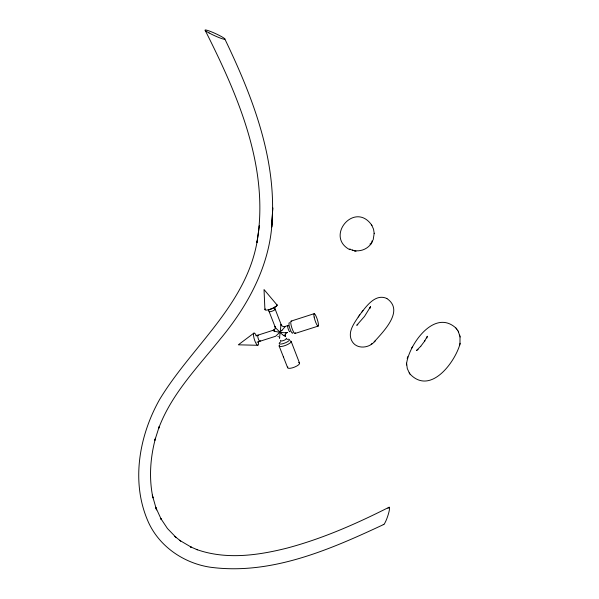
<?xml version="1.0" encoding="UTF-8"?>
<svg xmlns="http://www.w3.org/2000/svg" width="599" height="599" viewBox="0 0 599 599"><rect width="100%" height="100%" fill="white"/><g stroke="black" fill="none" stroke-linecap="round" stroke-linejoin="round"><path stroke-width="0.9" d="M281.156 325.489L281.163 324.868M406.579 363.571C409.177 344.358 434.395 308.44 455.876 328.012M259.24 226.856L259.434 225.441L256.941 242.483C269.775 168.079 237.915 95.383 205.187 30.377M459.972 343.863L460.025 336.563M426.87 338.031L427.319 336.256L424.601 341.183L424.841 340.838L420.513 346.581M370.04 308.141L370.489 306.636L370.062 307.886M410.068 374.105C430.254 395.228 454.386 363.069 459.83 344.59M459.718 345.151L460.092 343.264M279.755 337.514L279.628 338.046M257.203 241C246.204 305.22 191.538 346.492 159.536 399.615C138.736 436.559 130.612 483.722 148.889 523.249C160.158 547.059 184.14 563.157 209.905 567.163C270.905 575.504 329.847 549.642 383.869 524.424M280.983 324.8L279.516 338.173M407.193 358.457L407.357 357.895M407.545 357.214L407.694 356.682M373.14 240.042L374.195 233.243M372.144 241.112L370.661 244.377L369.92 244.025M370.399 306.905L364.499 316.422L356.727 325.302L357.828 324.583M411.535 348.341L412.322 347.016M285.072 326.755L282.039 330.229M358.374 316.819C353.957 323.557 347.645 331.868 351.523 340.269C355.791 349.651 368.917 348.625 374.719 341.385M359.767 314.857L361.901 311.997M358.232 317.013L358.846 316.145M358.734 316.294L359.325 315.471M359.25 315.576L359.812 314.789M361.818 312.109L362.447 311.3M362.837 310.806C368.407 303.663 376.704 293.795 386.887 298.512M362.328 311.458L362.987 310.611M420.768 346.282L416.492 350.49L418.139 349.502M282.009 330.259L275.607 336.264L257.001 342.209M374.218 341.857C383.465 331.397 404.812 310.484 386.699 298.407M374.847 341.265L375.318 340.824M253.894 333.111L238.335 344.814L257.697 345.286M371.178 344.32L371.605 343.998M372.001 343.714L372.398 343.407M371.485 224.775C354.316 201.009 324.823 236.553 349.749 249.671M388.758 507.39C356.188 523.848 322.554 538.636 287.213 548.055C257.69 555.528 225.621 559.953 196.27 549.373L197.341 549.755L190.377 546.797L191.47 547.299L179.633 540.313L180.741 541.062L174.878 536.464L175.971 537.333L167.465 528.528L160.719 518.39L161.363 519.655L155.74 507.301L156.549 509.944L152.311 495.118L152.955 497.896C148.777 478.182 150.282 457.629 155.478 438.258L154.879 440.235L159.229 426.585L158.593 428.547C171.284 394.292 197.243 367.696 219.713 339.715C246.503 307.579 267.963 269.288 271.729 226.931L271.841 225.553C277.285 160.045 252.613 96.776 224.745 38.808M291.174 321.079L314.228 313.659M255.885 335.822L273.653 330.116M285.169 326.418L287.894 325.542M295.052 333.463L318.196 326.096M285.603 332.789L279.913 332.4L274.529 331.247M354.376 251.101L356.023 251.281M274.559 331.262L274.597 331.269A2.785 0.921 6 0 1 273.234 330.618M277.899 336.443L278.438 336.765M284.121 335.777L282.541 334.646M282.144 334.332L275.997 328.267A2.793 0.891 45.1 0 1 275.001 326.687M276.97 304.898L264.032 289.549L264.908 309.533M456.58 328.866L457.853 330.723M455.629 327.728L456.827 329.151M406.571 363.144L407.298 368.587L409.431 373.199M409.229 372.907L410.278 374.405M371.769 225.239L373.551 229.222L374.218 233.61M371.343 224.55L371.919 225.471M458.37 331.666L460.114 336.99M457.658 330.378L458.564 332.011M279.112 345.96L283.447 357.026M268.285 309.443L275.166 327.024M283.387 356.862L287.647 367.749M274.342 307.047L281.148 324.576M291.151 341.415L299.612 363.279M459.725 335.141L459.815 335.582M406.616 364.551L406.631 364.993M275.053 326.5A3.235 3.04 23.6 0 1 273.196 330.378M273.301 330.214A2.755 0.913 6 0 1 274.656 330.004M284.78 334.699A2.755 0.876 45.3 0 1 285.633 336.032M285.588 336.226A3.235 3.04 20.4 0 1 287.468 332.355M285.364 336.353A2.785 0.884 45.3 0 1 284.136 335.702M287.37 332.527A2.785 0.921 6.2 0 1 285.581 332.73M258.304 341.737A6.424 1.625 72.2 0 1 256.469 344.133A6.424 1.625 72.2 0 1 253.489 334.676A6.424 1.625 72.2 0 1 256.462 335.904M265.305 308.919A6.522 1.505 -21.3 0 0 271.399 308.867A6.522 1.505 -21.3 0 0 276.334 304.674A6.514 1.505 -21.3 0 1 275.982 306.501A6.514 1.505 -21.3 0 1 270.089 309.331M285.206 326.522A3.242 3.062 21.9 0 1 281.058 324.561M289.998 331.479A3.242 0.704 72.3 0 1 288.052 328.469A3.242 0.704 72.3 0 1 288.404 325.961M292.956 332.745A5.541 1.198 72.3 0 1 289.953 328.694A5.541 1.198 72.3 0 1 289.587 322.741M295.442 332.745A6.492 1.385 72.3 0 1 291.825 327.833A6.492 1.385 72.3 0 1 291.75 321.371M286.06 338.188A3.227 0.861 -21.3 0 1 283.889 340.382A3.227 0.861 -21.3 0 1 280.699 340.299M287.123 339.326A5.503 1.475 -21.3 0 1 288.471 341.108A5.503 1.475 -21.3 0 1 280.991 344.043A5.503 1.475 -21.3 0 1 280.654 341.864M290.245 340.883A6.439 1.745 -21.3 0 1 285.813 345.301A6.439 1.745 -21.3 0 1 279.433 345.121M274.664 308.979A3.257 0.764 -21.3 0 1 272.59 311.001A3.257 0.764 -21.3 0 1 269.228 311.188M260.206 340.569A3.212 0.801 72.2 0 1 259.075 340.494A3.212 0.801 72.2 0 1 257.75 336.511A3.212 0.801 72.2 0 1 258.491 335.433M298.579 362.582A6.394 1.879 -21.3 0 1 294.581 367.09A6.394 1.879 -21.3 0 1 287.834 366.947M372.234 240.491A16.967 3.804 26.1 0 1 372.473 241.539A17.004 16.675 0.4 0 1 349.809 249.169A17.169 0.846 -64.3 0 1 349.906 248.825M352.998 250.315A3.362 0.801 26.2 0 1 352.444 250.038M387.995 508.431A9.232 1.415 -71.4 0 1 388.324 514.279A9.232 1.415 -71.4 0 1 383.233 524.507M272.755 207.883L271.729 226.931L272.755 207.883M209.126 32.975A10.902 1.146 24.6 0 0 224.842 39.212A10.902 1.146 24.6 0 0 210.99 31.65A10.902 1.146 24.6 0 0 209.126 32.975M314.138 317.036A6.529 1.235 72.3 0 0 318.129 326.118A6.529 1.235 72.3 0 0 316.212 316.512A6.529 1.235 72.3 0 0 314.138 317.036"/></g></svg>
